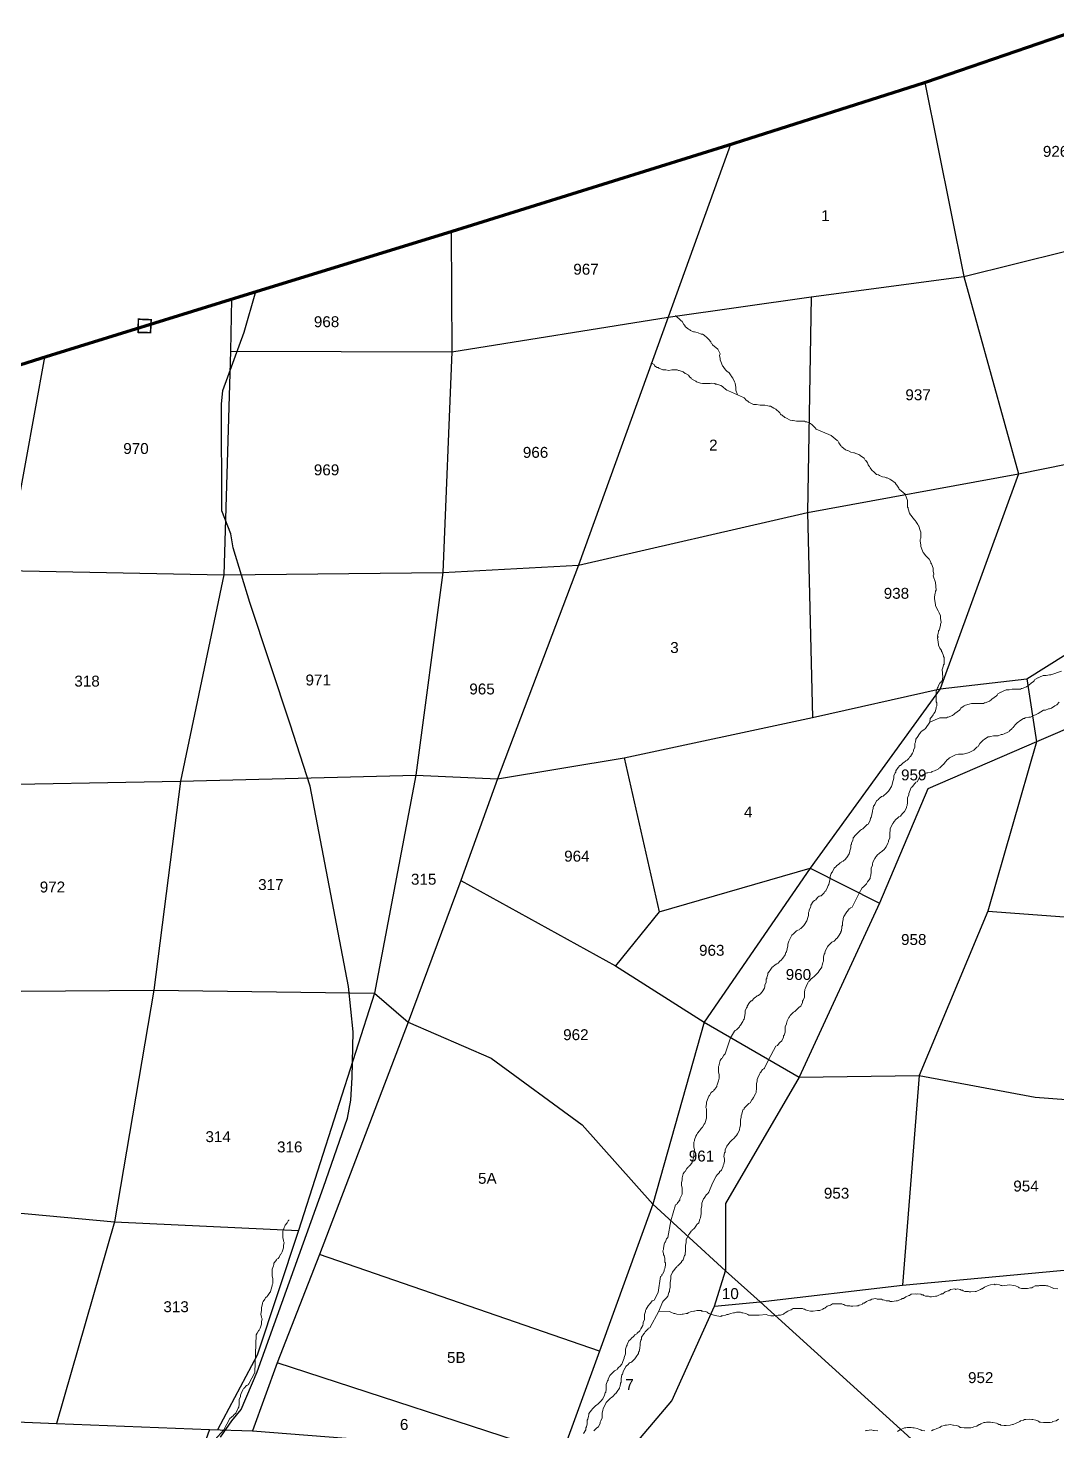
# Model space of a CAD drawing. Header units: inches. Extents: x -72 to 3350, y -615 to 1801.
# Drawn here: x 1844 to 2170.1, y 988.1 to 1432.6 of the extents above; entities that cross this region are included whole.
import ezdxf
from ezdxf.enums import TextEntityAlignment as Align

# ---------------------------------------------------------------- set-up
doc = ezdxf.new("R2010")
doc.units = ezdxf.units.IN
doc.header["$LTSCALE"] = 15
doc.header["$MEASUREMENT"] = 0
for name, color, linetype in [('BOUNDARY', 5, 'Continuous'), ('PLOT', 255, 'Continuous'), ('PLOT NO', 7, 'Continuous'), ('ROAD', 50, 'Continuous'), ('STONES', 3, 'Continuous'), ('STREAM', 130, 'Continuous')]:
    doc.layers.add(name, color=color, linetype=linetype)
doc.styles.get("Standard").update_dxf_attribs({"font": 'arial.ttf'})

msp = doc.modelspace()

# ---------------------------------------------------------------- linework, layer by layer
at = {"layer": 'BOUNDARY', "const_width": 1}
msp.add_lwpolyline([(1110.6, 1138.88), (1118.08, 1141.08), (1198.74, 1164.2), (1241.64, 1173.24), (1340.61, 1194.59), (1432.53, 1213.68), (1507.74, 1233.9), (1581.75, 1252.69), (1635.83, 1266.1), (1693.78, 1277.51), (1771.65, 1303.47), (1816.38, 1317.91), (1849.19, 1328.32), (1908.51, 1346.69), (1978.09, 1368.1), (2066.63, 1395.72), (2128.24, 1415.35), (2177.11, 1432.12)], dxfattribs=at)
at = {"layer": 'PLOT', "color": 0}
for points in [[(1908.51, 1346.69), (1908.22, 1330.23), (1978.29, 1330.02), (2046.92, 1341.04), (2092.2, 1347.43), (2140.63, 1353.9), (2205.26, 1369.98), (2271.68, 1388.33), (2336.46, 1404.73), (2405.58, 1419.33), (2444.55, 1418.73), (2467.23, 1418.13)], [(2128.24, 1415.35), (2140.63, 1353.9)], [(2066.63, 1395.72), (2046.92, 1341.04)], [(1432.53, 1213.68), (1420.32, 1174.72), (1495.07, 1183.27), (1568.45, 1200.12), (1624.76, 1206.16), (1684.59, 1203.68), (1758.09, 1197.86), (1822.98, 1192.72), (1892.29, 1193.96), (1966.9, 1195.84), (1992.8, 1194.68), (2032.96, 1201.41), (2092.66, 1214.13), (2133.11, 1223.24), (2160.61, 1226.44), (2197.99, 1249.82), (2227.94, 1276.39), (2220.47, 1304.08), (2205.26, 1369.98)], [(1978.09, 1368.1), (1978.29, 1330.02)], [(2140.63, 1353.9), (2157.94, 1291.39), (2133.11, 1223.24)], [(1693.78, 1277.51), (1690.71, 1246.13), (1767.58, 1261.39), (1836.99, 1260.76), (1906.08, 1259.4), (1975.47, 1260.13), (2018.49, 1262.41), (2091.01, 1279.12), (2157.94, 1291.39), (2220.47, 1304.08), (2287.59, 1322.49), (2352.99, 1338.72), (2401.71, 1348.73), (2442.99, 1346.56)], [(2092.2, 1347.43), (2091.01, 1279.12), (2092.66, 1214.13)], [(2046.92, 1341.04), (2018.49, 1262.41), (1992.8, 1194.68)], [(1908.22, 1330.23), (1906.08, 1259.4), (1892.29, 1193.96), (1883.92, 1127.75)], [(1978.29, 1330.02), (1975.47, 1260.13), (1966.9, 1195.84), (1953.87, 1126.81)], [(1849.19, 1328.32), (1836.99, 1260.76)], [(2238.6, 1238.7), (2163.66, 1206.4), (2129.21, 1191.52), (2113.89, 1155.34), (2088.4, 1100.18)], [(2133.11, 1223.24), (2091.89, 1166.39), (2058.26, 1117.61)], [(2160.61, 1226.44), (2163.66, 1206.4)], [(2163.66, 1206.4), (2148.19, 1152.8), (2212.49, 1147.98), (2261.06, 1143.4), (2357.51, 1134.36)], [(2032.96, 1201.41), (2044.06, 1152.61), (2030.21, 1135.43)], [(1992.8, 1194.68), (1981.2, 1162.53), (2030.21, 1135.43), (2058.26, 1117.61), (2088.4, 1100.18), (2126.46, 1100.67), (2163.16, 1093.79), (2192.68, 1091.66), (2233.87, 1084.4), (2264.66, 1082.9), (2347.37, 1077.21)], [(1241.64, 1173.24), (1254.28, 1132.94), (1332.42, 1137), (1408.72, 1137.91), (1482.14, 1139.68), (1538.59, 1134.97), (1547.1, 1134.56), (1584.51, 1136.62), (1586.45, 1138.19), (1611.87, 1137.71), (1675.72, 1126.58), (1748.79, 1129.92), (1813.73, 1127.17), (1883.92, 1127.75), (1953.87, 1126.81), (1964.45, 1117.6), (1990.84, 1106.24), (2019.64, 1085.06), (2042.06, 1059.93), (2065.03, 1038.77), (2076.02, 1028.94), (2121.11, 1034.3), (2186.05, 1040.27)], [(2044.06, 1152.61), (2091.89, 1166.39)], [(2091.89, 1166.39), (2113.89, 1155.34)], [(1981.2, 1162.53), (1964.45, 1117.6)], [(2148.19, 1152.8), (2126.46, 1100.67), (2121.11, 1034.3)], [(1883.92, 1127.75), (1871.41, 1054.34), (1853.06, 990.4)], [(1953.87, 1126.81), (1929.7, 1051.61), (1916.6, 1012.05), (1904.04, 988.41)], [(1964.45, 1117.6), (1936.41, 1043.99), (1922.97, 1009.69), (1915.2, 988.09)], [(2058.26, 1117.61), (2042.06, 1059.93)], [(2088.4, 1100.18), (2065.06, 1060.17), (2065.03, 1038.77)], [(1533.71, 1062.91), (1595.37, 1069.56), (1666.43, 1053.06), (1667.28, 1056.84), (1738.18, 1062.1), (1800.65, 1060.84), (1871.41, 1054.34), (1929.7, 1051.61)], [(2042.06, 1059.93), (2025.1, 1013.38), (2013.12, 980.32), (2002.69, 971.24)], [(2025.1, 1013.38), (1936.41, 1043.99)], [(2033.52, 980.45), (2048.04, 997.64), (2061.54, 1027.61), (2065.03, 1038.77)], [(2061.54, 1027.61), (2076.02, 1028.94)], [(2166.13, 947.24), (2076.02, 1028.94)], [(1081.68, 1015.76), (1221.44, 1012.3), (1245.63, 1011.59), (1313.7, 1009.68), (1367.14, 1008.3), (1399.71, 1007.24), (1442.89, 1006.29), (1492.06, 1004.26), (1509.89, 1003.22), (1531.46, 1003.68), (1540.07, 1003.79), (1577.48, 1002.28), (1624.46, 1000.62), (1655.97, 998.58), (1726.41, 995.31), (1749.56, 994.34), (1785.19, 993.15), (1819.84, 991.78), (1853.06, 990.4), (1901.49, 988.54), (1915.2, 988.09), (1950.18, 985.41)], [(2013.12, 980.32), (1922.97, 1009.69)], [(1901.49, 988.54), (1895.62, 971.97), (1886.64, 947.76), (1888.38, 929.41), (1824.2, 936.96), (1821.44, 893.25)]]:
    msp.add_lwpolyline(points, dxfattribs=at)
at = {"layer": 'ROAD'}
msp.add_lwpolyline([(1905.01, 986.07), (1908.58, 991.3), (1911.56, 994.87), (1916.68, 1006.81), (1937.62, 1065.29), (1945.24, 1087.23), (1946.29, 1092.91), (1946.74, 1100.09), (1947.04, 1114.58), (1945.54, 1128.86), (1933.43, 1192.37), (1927.14, 1212.04), (1914.28, 1250.6), (1909.04, 1267.88), (1908.29, 1272.36), (1905.45, 1279.69), (1905.3, 1313.39), (1905.75, 1317.72), (1912.48, 1336.26), (1916.21, 1349.15)], dxfattribs=at)
at = {"layer": 'STONES', "color": 3, "const_width": 0.5}
msp.add_lwpolyline([(1878.99, 1340.36), (1878.89, 1336.19), (1882.83, 1336.09), (1883.03, 1340.2), (1878.99, 1340.36)], dxfattribs=at)
at = {"layer": 'STREAM', "color": 4, "lineweight": 0}
for points in [[(2049.22, 1341.51), (2050.92, 1339.99), (2051.3, 1339.61), (2051.87, 1338.67), (2052.06, 1338.48), (2052.43, 1337.91), (2053.38, 1337.16), (2053.76, 1336.97), (2053.95, 1336.78), (2054.89, 1336.4), (2055.27, 1336.4), (2055.65, 1336.21), (2056.4, 1336.02), (2057.35, 1335.64), (2057.73, 1335.64), (2058.3, 1335.26), (2059.24, 1334.51), (2059.62, 1334.13), (2059.81, 1333.94), (2060.38, 1333.18), (2060.57, 1332.81), (2060.75, 1332.62), (2060.94, 1332.24), (2062.65, 1330.92), (2063.4, 1329.4), (2063.21, 1328.83), (2063.4, 1327.89), (2063.4, 1327.51), (2063.59, 1326.94), (2064.16, 1325.62), (2064.35, 1325.43), (2064.54, 1325.05), (2065.1, 1324.3), (2065.29, 1324.11), (2065.48, 1323.92), (2066.24, 1323.35), (2066.81, 1322.41), (2066.99, 1322.22), (2067.37, 1321.65), (2067.94, 1320.51), (2068.13, 1320.14), (2068.13, 1319.95), (2068.32, 1318.81), (2068.32, 1318.43), (2068.32, 1318.24), (2068.32, 1317.87), (2068.89, 1316.35)], [(2041.47, 1326.57), (2041.84, 1326.38), (2042.03, 1326.19), (2042.41, 1326), (2042.6, 1325.62), (2043.36, 1325.05), (2043.73, 1325.05), (2043.92, 1324.86), (2045.25, 1324.3), (2046, 1324.3), (2046.19, 1324.3), (2047.14, 1324.11), (2048.08, 1324.3), (2048.46, 1324.3), (2048.84, 1324.3), (2049.79, 1324.3), (2050.16, 1324.11), (2050.35, 1324.11), (2051.68, 1323.73), (2052.24, 1323.16), (2052.43, 1323.16), (2053.38, 1322.59), (2053.76, 1322.03), (2053.95, 1321.84), (2054.14, 1321.65), (2054.32, 1321.46), (2055.27, 1320.89), (2055.65, 1320.7), (2055.84, 1320.51), (2057.16, 1320.14), (2057.73, 1319.95), (2058.11, 1319.95), (2059.05, 1319.95), (2060, 1319.95), (2060.19, 1319.95), (2060.57, 1320.14), (2061.7, 1319.95), (2061.89, 1319.76), (2062.27, 1319.76), (2063.59, 1319.38), (2064.16, 1319), (2064.35, 1318.81), (2065.1, 1318.24), (2065.48, 1317.87), (2066.05, 1317.68), (2070.78, 1315.6), (2070.97, 1315.41), (2071.16, 1315.22), (2071.53, 1314.84), (2072.29, 1314.27), (2072.48, 1314.08), (2072.86, 1313.9), (2073.99, 1313.33), (2074.75, 1313.33), (2074.94, 1313.33), (2076.07, 1313.14), (2076.83, 1313.14), (2077.21, 1313.14), (2077.58, 1313.14), (2078.53, 1312.95), (2078.91, 1312.76), (2079.29, 1312.76), (2080.42, 1312.19), (2080.99, 1311.82), (2081.18, 1311.63), (2081.93, 1311.06), (2082.31, 1310.68), (2082.5, 1310.3), (2082.69, 1310.11), (2083.07, 1309.92), (2083.83, 1309.17), (2084.01, 1309.17), (2084.39, 1308.98), (2085.53, 1308.41), (2086.28, 1308.22), (2086.47, 1308.22), (2087.61, 1308.03), (2088.36, 1308.03), (2088.74, 1308.03), (2089.12, 1308.03), (2090.07, 1308.03), (2090.44, 1307.84), (2090.82, 1307.84), (2091.96, 1307.28), (2092.52, 1306.9), (2092.71, 1306.71), (2093.47, 1305.95), (2093.85, 1305.57), (2098.58, 1303.49), (2100.47, 1301.98), (2100.66, 1301.79), (2100.85, 1301.41), (2101.03, 1301.23), (2101.6, 1300.28), (2101.79, 1300.09), (2101.98, 1299.9), (2103.11, 1298.96), (2103.68, 1298.77), (2103.87, 1298.77), (2104.82, 1298.2), (2105.76, 1298.01), (2105.95, 1298.01), (2106.33, 1297.82), (2107.28, 1297.44), (2107.65, 1297.25), (2107.84, 1297.06), (2108.98, 1296.31), (2109.36, 1295.74), (2109.54, 1295.55), (2110.11, 1294.8), (2110.3, 1294.23), (2110.49, 1293.85), (2110.68, 1293.66), (2110.87, 1293.28), (2111.44, 1292.53), (2111.62, 1292.34), (2112, 1292.15), (2112.95, 1291.2), (2113.52, 1291.01), (2113.89, 1290.82), (2114.84, 1290.45), (2115.6, 1290.26), (2115.97, 1290.07), (2116.35, 1290.07), (2117.11, 1289.69), (2117.49, 1289.5), (2117.68, 1289.31), (2118.81, 1288.55), (2119.19, 1287.99), (2119.38, 1287.8), (2119.95, 1286.85), (2120.13, 1286.47), (2122.03, 1284.96), (2122.78, 1282.88), (2122.78, 1282.5), (2122.78, 1282.31), (2122.78, 1281.94), (2122.78, 1280.8), (2122.97, 1280.61), (2122.97, 1280.23), (2123.35, 1278.91), (2123.73, 1278.34), (2123.92, 1278.15), (2124.48, 1277.4), (2125.05, 1276.64), (2125.24, 1276.45), (2125.43, 1276.26), (2126, 1275.32), (2126.19, 1274.94), (2126.37, 1274.75), (2126.75, 1273.43), (2126.94, 1272.86), (2126.94, 1272.48), (2126.94, 1271.54), (2126.94, 1270.97), (2126.75, 1270.59), (2126.75, 1270.4), (2126.75, 1270.02), (2126.94, 1268.89), (2126.94, 1268.7), (2126.94, 1268.32), (2127.51, 1267), (2127.7, 1266.43), (2127.89, 1266.24), (2128.46, 1265.48), (2129.21, 1264.73), (2129.4, 1264.54), (2129.59, 1264.35), (2130.16, 1263.4), (2130.16, 1263.03), (2130.35, 1262.84), (2130.91, 1261.51), (2130.91, 1260.95), (2130.91, 1260.57), (2131.1, 1259.62), (2130.91, 1259.05), (2131.67, 1256.97), (2131.86, 1254.52), (2131.67, 1254.14), (2131.67, 1253.95), (2131.48, 1253.57), (2131.29, 1252.44), (2131.29, 1252.25), (2131.29, 1251.87), (2131.48, 1250.54), (2131.67, 1249.98), (2131.67, 1249.6), (2132.05, 1248.65), (2132.43, 1247.9), (2132.62, 1247.71), (2132.8, 1247.33), (2133.18, 1246.38), (2133.18, 1246.01), (2133.18, 1245.63), (2133.37, 1244.3), (2133.18, 1243.74), (2133.18, 1243.36), (2132.99, 1242.41), (2132.8, 1241.85), (2132.62, 1241.66), (2132.62, 1241.28), (2132.43, 1240.9), (2132.24, 1239.95), (2132.43, 1239.58), (2132.24, 1239.39), (2132.43, 1238.06), (2132.62, 1237.31), (2132.62, 1237.12), (2132.99, 1236.17), (2133.56, 1235.42), (2133.56, 1235.04), (2133.75, 1234.85), (2134.13, 1233.71), (2134.13, 1233.52), (2134.32, 1233.15), (2134.32, 1231.82), (2134.32, 1231.07), (2134.13, 1230.88), (2133.94, 1229.93), (2133.75, 1229.36), (2133.94, 1226.91), (2133.75, 1225.77), (2133.37, 1225.58), (2133.37, 1225.39), (2132.99, 1225.01), (2132.62, 1224.26), (2132.43, 1223.88), (2132.24, 1223.5), (2131.86, 1222.37), (2131.86, 1221.61), (2131.86, 1221.42), (2131.86, 1220.29), (2131.86, 1219.53), (2131.86, 1219.15), (2132.05, 1218.77), (2132.05, 1217.83), (2131.86, 1217.45), (2131.86, 1217.07), (2131.48, 1215.94), (2131.1, 1215.37), (2130.91, 1214.99), (2130.35, 1214.24), (2129.97, 1213.86), (2129.78, 1212.72), (2128.46, 1210.64), (2127.89, 1210.26), (2127.13, 1209.7), (2126.94, 1209.51), (2126.56, 1208.94), (2125.81, 1207.81), (2125.62, 1207.62), (2125.43, 1207.24), (2125.24, 1206.29), (2125.05, 1205.91), (2125.05, 1205.73), (2125.05, 1204.78), (2124.67, 1203.83), (2124.67, 1203.46), (2124.29, 1202.89), (2123.73, 1201.75), (2123.35, 1201.57), (2123.16, 1201.19), (2122.59, 1200.62), (2122.21, 1200.43), (2122.03, 1200.24), (2121.65, 1200.05), (2121.27, 1199.67), (2120.51, 1198.92), (2120.32, 1198.92), (2119.76, 1198.35), (2119, 1197.22), (2119, 1196.84), (2118.81, 1196.65), (2118.43, 1195.7), (2118.43, 1195.32), (2118.43, 1194.95), (2118.24, 1194.19), (2117.87, 1193.06), (2117.87, 1192.87), (2117.68, 1192.3), (2116.92, 1191.16), (2116.73, 1190.79), (2116.54, 1190.6), (2115.78, 1189.84), (2115.41, 1189.65), (2115.22, 1189.46), (2115.03, 1189.27), (2114.46, 1189.08), (2113.7, 1188.33), (2113.52, 1188.14), (2112.95, 1187.76), (2112.38, 1186.63), (2112.19, 1186.25), (2112, 1186.06), (2111.81, 1184.92), (2111.62, 1184.73), (2111.62, 1184.36), (2111.44, 1183.41), (2111.25, 1182.47), (2111.06, 1182.28), (2110.87, 1181.52), (2110.3, 1180.38), (2109.92, 1180.2), (2109.73, 1180.01), (2108.98, 1179.25), (2108.79, 1179.06), (2108.6, 1178.87), (2108.22, 1178.68), (2107.84, 1178.49), (2107.09, 1177.74), (2106.9, 1177.55), (2106.33, 1176.98), (2105.57, 1176.04), (2105.57, 1175.66), (2105.38, 1175.28), (2105.01, 1174.33), (2105.01, 1173.96), (2104.82, 1173.77), (2104.82, 1172.82), (2104.44, 1171.88), (2104.44, 1171.69), (2104.25, 1170.93), (2103.49, 1169.79), (2103.3, 1169.61), (2103.11, 1169.23), (2102.36, 1168.66), (2101.98, 1168.47), (2101.79, 1168.28), (2101.41, 1168.09), (2101.03, 1167.71), (2100.28, 1167.15), (2100.09, 1166.96), (2099.52, 1166.39), (2098.95, 1165.26), (2098.77, 1165.07), (2098.58, 1164.69), (2098.2, 1163.74), (2098.2, 1163.37), (2098.2, 1163.18), (2098.01, 1162.23), (2097.82, 1161.28), (2097.63, 1160.91), (2097.44, 1160.34), (2096.87, 1159.2), (2096.5, 1159.02), (2096.31, 1158.64), (2095.55, 1157.88), (2095.36, 1157.69), (2095.17, 1157.69), (2094.79, 1157.5), (2094.23, 1157.12), (2093.66, 1156.37), (2093.28, 1156.18), (2092.9, 1155.8), (2092.15, 1154.67), (2092.15, 1154.29), (2091.96, 1154.1), (2091.58, 1153.15), (2091.58, 1152.78), (2091.39, 1152.4), (2091.39, 1151.45), (2091.01, 1150.51), (2091.01, 1150.32), (2090.82, 1149.75), (2090.07, 1148.61), (2089.88, 1148.24), (2089.69, 1148.05), (2088.93, 1147.29), (2088.55, 1147.1), (2088.36, 1146.91), (2087.99, 1146.72), (2087.61, 1146.53), (2086.85, 1145.78), (2086.66, 1145.59), (2086.09, 1145.21), (2085.53, 1144.08), (2085.34, 1143.7), (2085.15, 1143.32), (2084.77, 1142.37), (2084.77, 1142), (2084.77, 1141.81), (2084.58, 1140.86), (2084.39, 1139.92), (2084.2, 1139.73), (2084.01, 1138.97), (2083.26, 1137.84), (2083.07, 1137.65), (2082.88, 1137.46), (2082.12, 1136.7), (2081.93, 1136.51), (2081.75, 1136.32), (2081.37, 1136.13), (2080.8, 1135.76), (2080.04, 1135.19), (2079.85, 1135), (2079.48, 1134.43), (2078.72, 1133.3), (2078.53, 1133.11), (2078.53, 1132.73), (2078.15, 1131.78), (2078.15, 1131.41), (2077.96, 1131.22), (2077.96, 1130.27), (2077.58, 1129.33), (2077.58, 1128.95), (2077.4, 1128.38), (2076.64, 1127.25), (2076.45, 1127.06), (2076.26, 1126.68), (2075.5, 1126.11), (2075.13, 1125.92), (2074.94, 1125.73), (2074.56, 1125.54), (2074.18, 1125.17), (2073.42, 1124.41), (2073.24, 1124.41), (2072.67, 1123.84), (2071.91, 1122.71), (2071.91, 1122.33), (2071.72, 1122.14), (2071.34, 1121.19), (2071.34, 1120.82), (2071.34, 1120.44), (2071.16, 1119.68), (2070.97, 1118.55), (2070.78, 1118.36), (2070.59, 1117.79), (2069.83, 1116.66), (2069.64, 1116.47), (2069.45, 1116.09), (2068.7, 1115.33), (2068.51, 1115.14), (2068.13, 1114.95), (2067.94, 1114.76), (2066.62, 1112.68), (2064.91, 1107.58), (2064.54, 1107.2), (2063.97, 1106.25), (2063.78, 1106.07), (2063.4, 1105.5), (2063.02, 1104.17), (2063.02, 1103.99), (2062.83, 1103.61), (2062.83, 1102.66), (2062.83, 1102.28), (2062.83, 1101.9), (2063.02, 1100.96), (2063.02, 1100.01), (2063.02, 1099.82), (2062.83, 1099.07), (2062.46, 1097.74), (2062.27, 1097.56), (2062.27, 1097.18), (2061.7, 1096.42), (2061.32, 1096.04), (2061.32, 1095.85), (2060.94, 1095.66), (2060.57, 1095.29), (2060, 1094.34), (2059.81, 1094.15), (2059.62, 1093.58), (2059.05, 1092.26), (2059.05, 1091.88), (2059.05, 1091.69), (2058.86, 1090.56), (2059.05, 1090.18), (2059.05, 1089.99), (2059.05, 1089.05), (2059.05, 1088.1), (2059.05, 1087.72), (2059.05, 1087.15), (2058.67, 1085.83), (2058.49, 1085.45), (2058.3, 1085.26), (2057.73, 1084.32), (2057.54, 1084.13), (2057.35, 1083.94), (2057.16, 1083.56), (2056.78, 1083.18), (2056.22, 1082.43), (2056.03, 1082.05), (2055.65, 1081.48), (2055.27, 1080.35), (2055.27, 1079.97), (2055.08, 1079.59), (2055.08, 1078.64), (2055.08, 1078.27), (2055.08, 1078.08), (2055.27, 1077.13), (2055.08, 1076), (2055.08, 1075.81), (2055.08, 1075.05), (2054.7, 1073.92), (2054.51, 1073.54), (2054.51, 1073.16), (2053.95, 1072.4), (2053.57, 1072.03), (2053.38, 1071.84), (2053.19, 1071.65), (2052.81, 1071.27), (2052.24, 1070.32), (2052.06, 1070.13), (2051.68, 1069.57), (2051.3, 1068.24), (2051.3, 1068.05), (2051.3, 1067.68), (2051.11, 1066.73), (2051.11, 1066.35), (2051.11, 1065.97), (2051.3, 1065.03), (2051.3, 1064.08), (2051.3, 1063.89), (2051.3, 1063.14), (2050.73, 1061.81), (2050.54, 1061.62), (2050.54, 1061.25), (2049.98, 1060.49), (2049.79, 1060.11), (2049.6, 1059.92), (2049.22, 1059.73), (2047.71, 1054.63), (2046.76, 1049.33), (2046.38, 1048.95), (2046, 1048.01), (2045.81, 1047.82), (2045.63, 1047.25), (2045.44, 1045.93), (2045.44, 1045.55), (2045.25, 1045.17), (2045.44, 1044.23), (2045.44, 1043.85), (2045.63, 1043.66), (2045.81, 1042.71), (2045.81, 1041.58), (2046, 1041.39), (2046, 1040.63), (2045.81, 1039.5), (2045.63, 1039.12), (2045.63, 1038.74), (2045.06, 1037.8), (2044.87, 1037.61), (2044.87, 1037.23), (2044.49, 1037.04), (2043.73, 1031.93), (2042.41, 1029.48), (2041.84, 1029.29), (2041.28, 1028.53), (2041.09, 1028.34), (2040.52, 1027.77), (2039.95, 1026.64), (2039.76, 1026.26), (2039.76, 1025.88), (2039.39, 1024.94), (2039.39, 1024.56), (2039.39, 1024.37), (2039.39, 1023.42), (2039.01, 1022.48), (2039.01, 1022.1), (2038.82, 1021.53), (2038.25, 1020.4), (2038.06, 1020.02), (2037.87, 1019.83), (2037.12, 1019.08), (2036.93, 1018.89), (2036.74, 1018.7), (2036.36, 1018.51), (2035.98, 1018.13), (2035.22, 1017.37), (2035.04, 1017.18), (2034.47, 1016.62), (2033.9, 1015.48), (2033.9, 1015.29), (2033.71, 1014.92), (2033.33, 1013.97), (2033.33, 1013.59), (2033.33, 1013.4), (2033.33, 1012.46), (2032.96, 1011.32), (2032.96, 1011.13), (2032.77, 1010.57), (2032.2, 1009.24), (2032.01, 1009.05), (2031.82, 1008.67), (2031.06, 1008.11), (2030.88, 1007.73), (2030.69, 1007.54), (2030.31, 1007.35), (2029.93, 1007.16), (2029.17, 1006.41), (2028.98, 1006.22), (2028.42, 1005.65), (2027.85, 1004.51), (2027.85, 1004.14), (2027.66, 1003.95), (2027.28, 1002.81), (2027.28, 1002.43), (2027.28, 1002.24), (2027.28, 1001.3), (2027.09, 1000.35), (2026.9, 1000.16), (2026.71, 999.41), (2026.15, 998.27), (2025.96, 998.08), (2025.77, 997.71), (2025.01, 996.95), (2024.82, 996.76), (2024.63, 996.57), (2024.26, 996.38), (2023.88, 996), (2023.12, 995.25), (2022.93, 995.06), (2022.55, 994.68), (2021.8, 993.55), (2021.8, 993.17), (2021.61, 992.79), (2021.42, 991.84), (2021.23, 991.47), (2021.23, 991.28), (2021.23, 990.33), (2021.04, 989.39), (2020.85, 989.01), (2020.85, 988.44), (2020.1, 987.31)], [(2171.57, 1228.8), (2168.17, 1227.66), (2167.79, 1227.66), (2166.66, 1227.47), (2166.47, 1227.47), (2165.71, 1227.47), (2164.57, 1226.91), (2164.2, 1226.72), (2164.01, 1226.72), (2163.06, 1226.15), (2162.87, 1225.77), (2162.68, 1225.58), (2161.93, 1225.01), (2161.17, 1224.45), (2160.98, 1224.26), (2160.41, 1223.88), (2159.09, 1223.31), (2158.9, 1223.31), (2158.52, 1223.12), (2157.58, 1223.12), (2157.2, 1223.12), (2156.82, 1223.12), (2156.44, 1223.12), (2155.88, 1223.12), (2154.93, 1222.93), (2154.74, 1222.93), (2153.98, 1222.93), (2152.85, 1222.37), (2152.47, 1222.18), (2152.28, 1222.18), (2151.34, 1221.61), (2151.15, 1221.23), (2150.96, 1221.04), (2150.2, 1220.48), (2149.45, 1219.91), (2149.26, 1219.72), (2148.69, 1219.34), (2147.37, 1218.77), (2147.18, 1218.77), (2146.8, 1218.58), (2145.85, 1218.58), (2145.47, 1218.58), (2145.1, 1218.58), (2144.72, 1218.58), (2144.15, 1218.58), (2143.21, 1218.58), (2143.02, 1218.58), (2142.26, 1218.4), (2141.13, 1218.02), (2140.75, 1217.83), (2140.37, 1217.64), (2139.61, 1217.07), (2139.42, 1216.69), (2139.23, 1216.5), (2138.48, 1215.94), (2137.72, 1215.37), (2137.53, 1215.18), (2136.97, 1214.8), (2135.64, 1214.24), (2135.45, 1214.24), (2135.07, 1214.05), (2134.13, 1214.05), (2133.75, 1214.05), (2133.37, 1214.05), (2132.99, 1214.05), (2129.78, 1212.72)], [(2170.44, 1033.07), (2169.11, 1033.26), (2168.74, 1033.45), (2168.55, 1033.45), (2168.17, 1033.64), (2167.22, 1034.02), (2166.84, 1034.02), (2166.47, 1034.2), (2165.14, 1034.2), (2164.57, 1034.2), (2164.39, 1034.02), (2163.25, 1034.02), (2162.49, 1033.64), (2162.12, 1033.45), (2161.74, 1033.45), (2160.79, 1033.26), (2160.41, 1033.26), (2160.23, 1033.26), (2158.9, 1033.26), (2158.15, 1033.45), (2157.96, 1033.64), (2157.01, 1034.02), (2156.44, 1034.2), (2155.12, 1034.39), (2152.85, 1034.02), (2152.66, 1034.2), (2152.28, 1034.2), (2151.9, 1034.39), (2150.96, 1034.58), (2150.58, 1034.39), (2150.2, 1034.58), (2149.07, 1034.39), (2148.31, 1034.2), (2148.12, 1034.02), (2147.18, 1033.64), (2146.42, 1033.07), (2146.23, 1033.07), (2145.85, 1032.88), (2144.91, 1032.5), (2144.53, 1032.31), (2144.15, 1032.31), (2142.83, 1032.12), (2142.26, 1032.12), (2142.07, 1032.31), (2140.94, 1032.31), (2140.37, 1032.5), (2140.18, 1032.69), (2139.8, 1032.69), (2139.42, 1032.88), (2138.48, 1033.07), (2138.1, 1032.88), (2137.72, 1033.07), (2136.4, 1032.88), (2135.83, 1032.5), (2135.64, 1032.5), (2134.7, 1032.12), (2133.94, 1031.56), (2133.56, 1031.56), (2133.37, 1031.37), (2132.43, 1030.99), (2132.05, 1030.8), (2131.67, 1030.8), (2130.35, 1030.61), (2129.78, 1030.61), (2129.4, 1030.8), (2128.46, 1030.8), (2127.89, 1030.99), (2127.7, 1031.18), (2127.32, 1031.18), (2126.94, 1031.37), (2126, 1031.56), (2125.62, 1031.37), (2125.24, 1031.56), (2123.92, 1031.37), (2123.35, 1030.99), (2123.16, 1030.99), (2122.21, 1030.61), (2121.46, 1030.04), (2121.08, 1030.04), (2120.89, 1029.85), (2119.95, 1029.48), (2119.57, 1029.29), (2119.19, 1029.29), (2117.87, 1029.1), (2117.3, 1029.1), (2116.92, 1029.29), (2115.97, 1029.29), (2115.41, 1029.48), (2115.03, 1029.67), (2114.84, 1029.67), (2114.46, 1029.85), (2113.52, 1029.85), (2113.14, 1029.85), (2112.76, 1030.04), (2111.44, 1029.85), (2110.87, 1029.48), (2110.68, 1029.48), (2109.73, 1029.1), (2108.98, 1028.53), (2108.6, 1028.53), (2108.41, 1028.15), (2107.46, 1027.96), (2107.09, 1027.77), (2106.71, 1027.77), (2105.38, 1027.59), (2104.82, 1027.59), (2104.44, 1027.77), (2103.49, 1027.77), (2102.93, 1027.96), (2102.55, 1028.15), (2102.36, 1028.15), (2101.98, 1028.34), (2101.03, 1028.34), (2100.66, 1028.34), (2100.28, 1028.34), (2098.95, 1028.34), (2098.39, 1027.96), (2098.2, 1027.96), (2097.25, 1027.59), (2096.5, 1027.02), (2096.12, 1026.83), (2095.93, 1026.64), (2094.98, 1026.26), (2094.6, 1026.26), (2094.23, 1026.26), (2092.9, 1026.07), (2092.34, 1026.07), (2091.96, 1026.07), (2091.01, 1026.26), (2090.44, 1026.45), (2090.07, 1026.64), (2089.88, 1026.64), (2089.5, 1026.83), (2088.55, 1026.83), (2088.18, 1026.83), (2087.8, 1026.83), (2086.47, 1026.83), (2085.91, 1026.45), (2085.72, 1026.45), (2084.77, 1026.07), (2084.01, 1025.51), (2083.64, 1025.32), (2083.45, 1025.13), (2082.5, 1024.75), (2082.12, 1024.75), (2081.75, 1024.75), (2080.42, 1024.56), (2079.85, 1024.56), (2079.48, 1024.56), (2078.53, 1024.75), (2077.96, 1024.94), (2075.69, 1024.75), (2072.48, 1024.75), (2072.1, 1024.94), (2071.91, 1025.13), (2071.53, 1025.32), (2070.59, 1025.51), (2070.21, 1025.51), (2069.83, 1025.69), (2068.51, 1025.69), (2067.94, 1025.51), (2067.56, 1025.51), (2066.62, 1025.32), (2065.86, 1024.94), (2065.48, 1024.94), (2065.1, 1024.75), (2064.16, 1024.56), (2063.78, 1024.56), (2063.59, 1024.37), (2062.27, 1024.56), (2061.51, 1024.75), (2061.32, 1024.75), (2060.38, 1025.13), (2059.81, 1025.32), (2059.43, 1025.51), (2059.24, 1025.69), (2058.86, 1025.88), (2057.92, 1026.07), (2057.54, 1026.07), (2057.35, 1026.26), (2056.03, 1026.26), (2055.27, 1026.07), (2055.08, 1026.07), (2054.14, 1025.88), (2053.19, 1025.51), (2053, 1025.32), (2052.62, 1025.32), (2051.68, 1025.13), (2051.3, 1025.13), (2050.92, 1024.94), (2049.6, 1025.13), (2049.03, 1025.32), (2048.65, 1025.32), (2047.71, 1025.69), (2047.33, 1025.88), (2043.92, 1026.07), (2045.06, 1028.91), (2045.44, 1029.29), (2046.19, 1030.04), (2046.38, 1030.23), (2046.76, 1030.8), (2047.14, 1031.93), (2047.33, 1032.31), (2047.33, 1032.69), (2047.52, 1033.64), (2047.52, 1034.02), (2047.52, 1034.2), (2047.52, 1035.15), (2047.71, 1036.28), (2047.71, 1036.47), (2047.71, 1037.23), (2048.27, 1038.36), (2048.46, 1038.74), (2048.65, 1038.93), (2049.22, 1039.69), (2049.6, 1040.07), (2049.79, 1040.26), (2049.98, 1040.44), (2050.35, 1040.82), (2051.11, 1041.58), (2051.11, 1041.77), (2051.68, 1042.34), (2052.06, 1043.66), (2052.24, 1043.85), (2052.24, 1044.23), (2052.43, 1045.17), (2052.43, 1045.55), (2052.43, 1045.93), (2052.43, 1046.87), (2052.62, 1047.82), (2052.62, 1048.01), (2052.62, 1048.77), (2053.19, 1049.9), (2053.38, 1050.28), (2053.57, 1050.47), (2054.14, 1051.41), (2054.51, 1051.6), (2054.51, 1051.79), (2054.89, 1051.98), (2055.27, 1052.36), (2055.84, 1053.3), (2056.03, 1053.49), (2056.59, 1054.06), (2056.97, 1055.2), (2057.16, 1055.57), (2057.16, 1055.76), (2057.35, 1056.9), (2057.35, 1057.28), (2057.35, 1057.46), (2057.35, 1058.41), (2057.54, 1059.36), (2057.54, 1059.73), (2057.54, 1060.3), (2058.11, 1061.62), (2058.3, 1061.81), (2058.49, 1062.19), (2059.05, 1062.95), (2059.24, 1063.14), (2059.43, 1063.33), (2059.81, 1063.71), (2060.94, 1066.54), (2062.08, 1068.81), (2062.46, 1069.19), (2063.21, 1069.95), (2063.21, 1070.13), (2063.78, 1070.7), (2064.35, 1072.03), (2064.35, 1072.21), (2064.54, 1072.59), (2064.73, 1073.54), (2064.73, 1073.92), (2064.73, 1074.3), (2064.54, 1075.05), (2064.73, 1076.19), (2064.91, 1076.38), (2064.91, 1077.13), (2065.48, 1078.27), (2065.67, 1078.64), (2065.86, 1078.83), (2066.43, 1079.59), (2066.81, 1079.97), (2066.99, 1080.16), (2067.18, 1080.35), (2067.75, 1080.72), (2068.32, 1081.48), (2068.51, 1081.67), (2068.89, 1082.24), (2069.45, 1083.37), (2069.45, 1083.75), (2069.64, 1084.13), (2069.83, 1085.07), (2069.83, 1085.45), (2069.83, 1085.64), (2069.83, 1086.59), (2070.02, 1087.53), (2070.02, 1087.91), (2070.21, 1088.48), (2070.59, 1089.8), (2070.97, 1089.99), (2070.97, 1090.37), (2071.72, 1091.13), (2071.91, 1091.31), (2072.1, 1091.5), (2072.48, 1091.88), (2072.86, 1092.07), (2073.42, 1093.02), (2073.61, 1093.21), (2073.99, 1093.77), (2074.56, 1094.91), (2074.75, 1095.29), (2074.75, 1095.48), (2074.94, 1096.61), (2074.94, 1096.99), (2074.94, 1097.18), (2074.94, 1098.12), (2075.13, 1099.07), (2075.13, 1099.45), (2075.32, 1100.01), (2075.88, 1101.15), (2076.07, 1101.53), (2076.26, 1101.72), (2076.83, 1102.66), (2077.21, 1102.85), (2077.4, 1103.04), (2077.58, 1103.23), (2078.72, 1105.69), (2080.99, 1110.04), (2081.56, 1110.23), (2082.12, 1110.98), (2082.31, 1111.17), (2082.88, 1111.74), (2083.45, 1112.87), (2083.45, 1113.25), (2083.64, 1113.44), (2084.01, 1114.39), (2084.01, 1114.76), (2084.01, 1115.14), (2084.01, 1116.09), (2084.39, 1117.03), (2084.39, 1117.22), (2084.58, 1117.98), (2085.15, 1119.11), (2085.34, 1119.3), (2085.53, 1119.68), (2086.28, 1120.44), (2086.47, 1120.63), (2086.66, 1120.82), (2087.04, 1121), (2087.42, 1121.38), (2088.18, 1122.14), (2088.36, 1122.33), (2088.93, 1122.71), (2089.5, 1123.84), (2089.5, 1124.22), (2089.69, 1124.6), (2090.07, 1125.54), (2090.07, 1125.92), (2090.07, 1126.11), (2090.07, 1127.06), (2090.26, 1128), (2090.44, 1128.38), (2090.63, 1128.95), (2091.2, 1130.08), (2091.39, 1130.46), (2091.58, 1130.65), (2092.34, 1131.41), (2092.52, 1131.59), (2092.71, 1131.78), (2093.09, 1131.97), (2093.47, 1132.35), (2094.23, 1133.11), (2094.42, 1133.3), (2094.79, 1133.86), (2095.55, 1135), (2095.55, 1135.38), (2095.74, 1135.57), (2095.93, 1136.51), (2096.12, 1136.89), (2096.12, 1137.27), (2096.12, 1138.21), (2096.31, 1139.16), (2096.5, 1139.35), (2096.68, 1140.1), (2097.25, 1141.24), (2097.44, 1141.43), (2097.63, 1141.81), (2098.39, 1142.56), (2098.58, 1142.75), (2098.77, 1142.94), (2099.14, 1143.13), (2099.52, 1143.32), (2100.28, 1144.08), (2100.47, 1144.27), (2100.85, 1144.83), (2101.6, 1145.97), (2101.6, 1146.35), (2101.79, 1146.53), (2101.98, 1147.67), (2101.98, 1148.05), (2102.17, 1148.24), (2102.17, 1149.18), (2102.36, 1150.13), (2102.36, 1150.51), (2102.55, 1151.07), (2103.3, 1152.21), (2103.49, 1152.59), (2103.68, 1152.78), (2104.25, 1153.53), (2104.63, 1153.72), (2104.82, 1153.91), (2105.19, 1154.1), (2107.46, 1158.45), (2108.41, 1160.15), (2108.79, 1160.53), (2109.54, 1161.28), (2109.73, 1161.47), (2110.11, 1162.04), (2110.87, 1163.18), (2110.87, 1163.55), (2111.06, 1163.74), (2111.25, 1164.88), (2111.25, 1165.26), (2111.25, 1165.45), (2111.25, 1166.39), (2111.62, 1167.34), (2111.62, 1167.71), (2111.81, 1168.28), (2112.38, 1169.42), (2112.57, 1169.79), (2112.76, 1169.98), (2113.33, 1170.74), (2113.7, 1170.93), (2113.89, 1171.12), (2114.27, 1171.5), (2114.65, 1171.69), (2115.41, 1172.44), (2115.6, 1172.63), (2115.97, 1173.2), (2116.54, 1174.33), (2116.73, 1174.71), (2116.73, 1175.09), (2117.11, 1176.04), (2117.11, 1176.41), (2117.11, 1176.6), (2117.11, 1177.55), (2117.3, 1178.49), (2117.3, 1178.87), (2117.49, 1179.44), (2118.05, 1180.57), (2118.43, 1180.95), (2118.43, 1181.14), (2119.19, 1181.9), (2119.57, 1182.28), (2119.76, 1182.47), (2119.95, 1182.65), (2120.51, 1182.84), (2121.08, 1183.6), (2121.27, 1183.79), (2121.84, 1184.36), (2122.4, 1185.49), (2122.4, 1185.87), (2122.59, 1186.25), (2122.78, 1187.19), (2122.78, 1187.57), (2122.78, 1187.76), (2122.78, 1188.71), (2123.16, 1189.65), (2123.16, 1190.03), (2123.35, 1190.6), (2123.92, 1191.92), (2124.11, 1192.11), (2124.29, 1192.3), (2125.05, 1193.24), (2125.24, 1193.43), (2125.43, 1193.62), (2125.81, 1193.81), (2126.75, 1195.51), (2128.83, 1196.65), (2129.21, 1196.65), (2130.35, 1196.84), (2130.54, 1197.03), (2131.29, 1197.22), (2132.43, 1197.78), (2132.62, 1197.97), (2132.99, 1198.16), (2133.75, 1198.92), (2133.94, 1199.11), (2134.13, 1199.3), (2134.7, 1200.05), (2135.45, 1200.81), (2135.64, 1201), (2136.02, 1201.38), (2137.15, 1201.94), (2137.53, 1202.13), (2137.91, 1202.32), (2138.86, 1202.51), (2139.23, 1202.51), (2139.42, 1202.51), (2139.8, 1202.51), (2140.37, 1202.51), (2141.5, 1202.89), (2141.69, 1202.89), (2142.26, 1203.08), (2143.58, 1203.65), (2143.77, 1203.83), (2143.96, 1204.02), (2144.72, 1204.78), (2145.1, 1204.97), (2145.29, 1205.16), (2145.66, 1205.91), (2146.42, 1206.67), (2146.61, 1206.86), (2147.18, 1207.24), (2148.31, 1207.99), (2148.69, 1207.99), (2149.07, 1208.18), (2150.01, 1208.37), (2150.39, 1208.37), (2150.58, 1208.37), (2150.96, 1208.37), (2151.53, 1208.37), (2152.47, 1208.75), (2152.85, 1208.75), (2153.42, 1208.94), (2154.55, 1209.51), (2154.93, 1209.7), (2155.12, 1209.89), (2155.88, 1210.64), (2156.06, 1210.83), (2156.25, 1211.02), (2156.82, 1211.78), (2157.58, 1212.53), (2157.77, 1212.72), (2158.33, 1213.1), (2159.47, 1213.86), (2159.85, 1213.86), (2160.04, 1214.05), (2161.17, 1214.24), (2161.55, 1214.24), (2161.74, 1214.24), (2162.12, 1214.42), (2164.2, 1215.37), (2165.9, 1216.5), (2166.47, 1216.5), (2167.41, 1216.88), (2167.79, 1216.88), (2168.36, 1217.07), (2169.49, 1217.83), (2169.87, 1218.02), (2170.06, 1218.21), (2170.82, 1218.96)], [(1903.23, 985.23), (1906.06, 988.44), (1907.95, 992.03), (1908.52, 992.41), (1909.09, 992.98), (1909.28, 993.17), (1909.85, 993.73), (1910.41, 994.87), (1910.6, 995.25), (1910.79, 995.63), (1910.98, 996.57), (1910.98, 996.95), (1910.98, 997.14), (1910.98, 998.08), (1911.36, 999.03), (1911.36, 999.41), (1911.55, 999.98), (1912.12, 1001.11), (1912.3, 1001.49), (1912.49, 1001.68), (1913.25, 1002.43), (1913.63, 1002.62), (1913.82, 1002.81), (1914.01, 1003), (1915.9, 1006.59), (1916.28, 1018.51), (1916.65, 1019.08), (1917.03, 1019.83), (1917.22, 1020.02), (1917.6, 1020.59), (1917.98, 1021.91), (1917.98, 1022.29), (1917.98, 1022.67), (1918.17, 1023.61), (1917.98, 1023.99), (1917.98, 1024.18), (1917.79, 1025.13), (1917.98, 1026.26), (1917.98, 1026.45), (1917.98, 1027.21), (1918.36, 1028.34), (1918.36, 1028.72), (1918.54, 1029.1), (1919.11, 1029.85), (1919.3, 1030.23), (1919.49, 1030.42), (1919.68, 1030.61), (1920.06, 1030.99), (1920.63, 1031.93), (1920.81, 1032.12), (1921, 1032.69), (1921.38, 1034.02), (1921.38, 1034.39), (1921.57, 1034.77), (1921.57, 1035.72), (1921.57, 1036.1), (1921.57, 1036.28), (1921.38, 1037.23), (1921.38, 1038.36), (1921.38, 1038.55), (1921.38, 1039.31), (1921.76, 1040.44), (1921.95, 1040.82), (1921.95, 1041.2), (1922.52, 1041.96), (1922.71, 1042.34), (1922.89, 1042.52), (1923.27, 1042.71), (1923.65, 1043.09), (1924.03, 1044.04), (1924.22, 1044.23), (1924.6, 1044.79), (1924.97, 1046.12), (1924.97, 1046.5), (1924.97, 1046.87), (1925.16, 1047.82), (1924.97, 1048.2), (1924.97, 1048.39), (1924.79, 1049.33), (1924.79, 1050.47), (1924.79, 1050.66), (1924.79, 1051.41), (1925.16, 1052.55), (1925.35, 1052.93), (1925.54, 1053.3), (1926.11, 1054.06), (1926.3, 1054.44), (1926.49, 1054.63), (1926.68, 1054.82), (1926.68, 1055.01)], [(2023.31, 988.06), (2024.07, 988.82), (2024.26, 989.01), (2024.82, 989.39), (2025.39, 990.52), (2025.39, 990.9), (2025.58, 991.28), (2025.96, 992.22), (2025.96, 992.6), (2025.96, 992.79), (2025.96, 993.73), (2026.15, 994.68), (2026.34, 995.06), (2026.53, 995.63), (2027.09, 996.76), (2027.28, 997.14), (2027.47, 997.33), (2028.23, 998.08), (2028.42, 998.27), (2028.61, 998.46), (2028.98, 998.65), (2029.36, 999.03), (2030.12, 999.79), (2030.31, 999.98), (2030.69, 1000.54), (2031.44, 1001.68), (2031.44, 1001.87), (2031.63, 1002.24), (2031.82, 1003.19), (2032.01, 1003.57), (2032.01, 1003.95), (2032.01, 1004.7), (2032.2, 1005.84), (2032.39, 1006.03), (2032.58, 1006.78), (2033.14, 1007.92), (2033.33, 1008.11), (2033.52, 1008.49), (2034.28, 1009.24), (2034.47, 1009.43), (2034.66, 1009.62), (2035.04, 1009.81), (2035.41, 1010), (2036.17, 1010.75), (2036.36, 1010.94), (2036.74, 1011.51), (2037.49, 1012.65), (2037.49, 1013.02), (2037.68, 1013.21), (2037.87, 1014.35), (2037.87, 1014.73), (2038.06, 1014.92), (2038.06, 1015.86), (2038.25, 1016.81), (2038.44, 1017.18), (2038.44, 1017.75), (2039.2, 1018.89), (2039.39, 1019.08), (2039.57, 1019.45), (2040.33, 1020.21), (2040.52, 1020.4), (2040.71, 1020.59), (2041.09, 1020.78), (2043.92, 1026.07)], [(2130.35, 988.06), (2130.91, 988.44), (2131.1, 988.44), (2132.05, 988.82), (2132.99, 989.2), (2133.18, 989.39), (2133.56, 989.57), (2134.51, 989.76), (2134.7, 989.95), (2135.07, 989.95), (2136.4, 990.14), (2137.15, 989.95), (2137.34, 989.95), (2138.29, 989.76), (2138.86, 989.57), (2139.23, 989.39), (2139.42, 989.2), (2139.8, 989.2), (2140.75, 989.01), (2141.13, 989.01), (2141.5, 989.01), (2142.83, 989.01), (2143.39, 989.2), (2143.77, 989.39), (2144.72, 989.57), (2145.47, 990.14), (2145.66, 990.14), (2146.04, 990.33), (2146.99, 990.71), (2147.37, 990.71), (2147.74, 990.9), (2149.07, 990.9), (2149.64, 990.71), (2149.82, 990.71), (2150.96, 990.52), (2151.34, 990.33), (2151.72, 990.14), (2152.09, 990.14), (2152.28, 989.95), (2153.42, 989.76), (2153.8, 989.76), (2153.98, 989.76), (2155.31, 989.95), (2156.06, 990.14), (2156.25, 990.14), (2157.2, 990.52), (2157.96, 990.9), (2158.33, 991.09), (2158.52, 991.28), (2159.47, 991.47), (2159.85, 991.65), (2160.23, 991.65), (2161.55, 991.84), (2162.12, 991.65), (2162.49, 991.65), (2163.44, 991.47), (2164.01, 991.28), (2164.39, 991.09), (2164.57, 990.9), (2164.95, 990.9), (2165.9, 990.71), (2166.28, 990.71), (2166.66, 990.71), (2167.98, 990.71), (2168.55, 990.9), (2168.74, 991.09), (2169.87, 991.28), (2170.63, 991.84)], [(2109.36, 988.06), (2109.73, 988.25), (2109.92, 988.25), (2111.25, 988.44), (2112, 988.25), (2112.19, 988.25), (2113.33, 988.06)], [(2119.57, 987.87), (2120.32, 988.44), (2120.7, 988.44), (2120.89, 988.63), (2121.84, 989.01), (2122.21, 989.01), (2122.59, 989.2), (2123.92, 989.2), (2124.48, 989.01), (2124.86, 989.01), (2125.81, 988.82), (2126.37, 988.63), (2126.75, 988.44), (2126.94, 988.44), (2127.32, 988.25), (2128.27, 988.06)]]:
    msp.add_lwpolyline(points, dxfattribs=at)

# ---------------------------------------------------------------- texts
at = {"layer": 'PLOT NO'}
for s, height, p in [('926', 3.456, (2169.68, 1393.55)), ('1', 3.46, (2096.71, 1373.17)), ('967', 3.456, (2020.86, 1356.2)), ('968', 3.456, (1938.63, 1339.57)), ('937', 3.456, (2126.1, 1316.42)), ('970', 3.456, (1878.22, 1299.39)), ('966', 3.456, (2004.87, 1298.17)), ('2', 3.46, (2061.21, 1300.47)), ('969', 3.456, (1938.63, 1292.63)), ('938', 3.456, (2119.24, 1253.5)), ('3', 3.46, (2048.88, 1236.32)), ('318', 3.456, (1862.72, 1225.69)), ('971', 3.456, (1935.98, 1226.04)), ('965', 3.456, (1987.9, 1223.19)), ('959', 3.456, (2124.73, 1195.96)), ('4', 3.46, (2072.26, 1184.2)), ('964', 3.456, (2017.96, 1170.22)), ('972', 3.456, (1851.75, 1160.44)), ('317', 3.456, (1920.97, 1161.21)), ('315', 3.456, (1969.4, 1162.9)), ('958', 3.456, (2124.73, 1143.8)), ('963', 3.456, (2060.71, 1140.38)), ('960', 3.456, (2088.18, 1132.71)), ('962', 3.456, (2017.64, 1113.64)), ('314', 3.456, (1904.27, 1081.33)), ('316', 3.456, (1926.96, 1078.07)), ('961', 3.456, (2057.45, 1075.18)), ('5A', 3.456, (1989.59, 1068.13)), ('954', 3.456, (2160.31, 1065.68)), ('953', 3.456, (2100.27, 1063.4)), ('10', 3.456, (2066.6, 1031.59)), ('313', 3.456, (1890.94, 1027.44)), ('5B', 3.456, (1979.76, 1011.36)), ('952', 3.456, (2145.96, 1004.97)), ('7', 3.46, (2034.65, 1002.79)), ('6', 3.46, (1963.22, 990.14))]:
    msp.add_text(s, height=height, dxfattribs=at).set_placement(p, align=Align.MIDDLE_CENTER)

doc.saveas('drawing.dxf')
